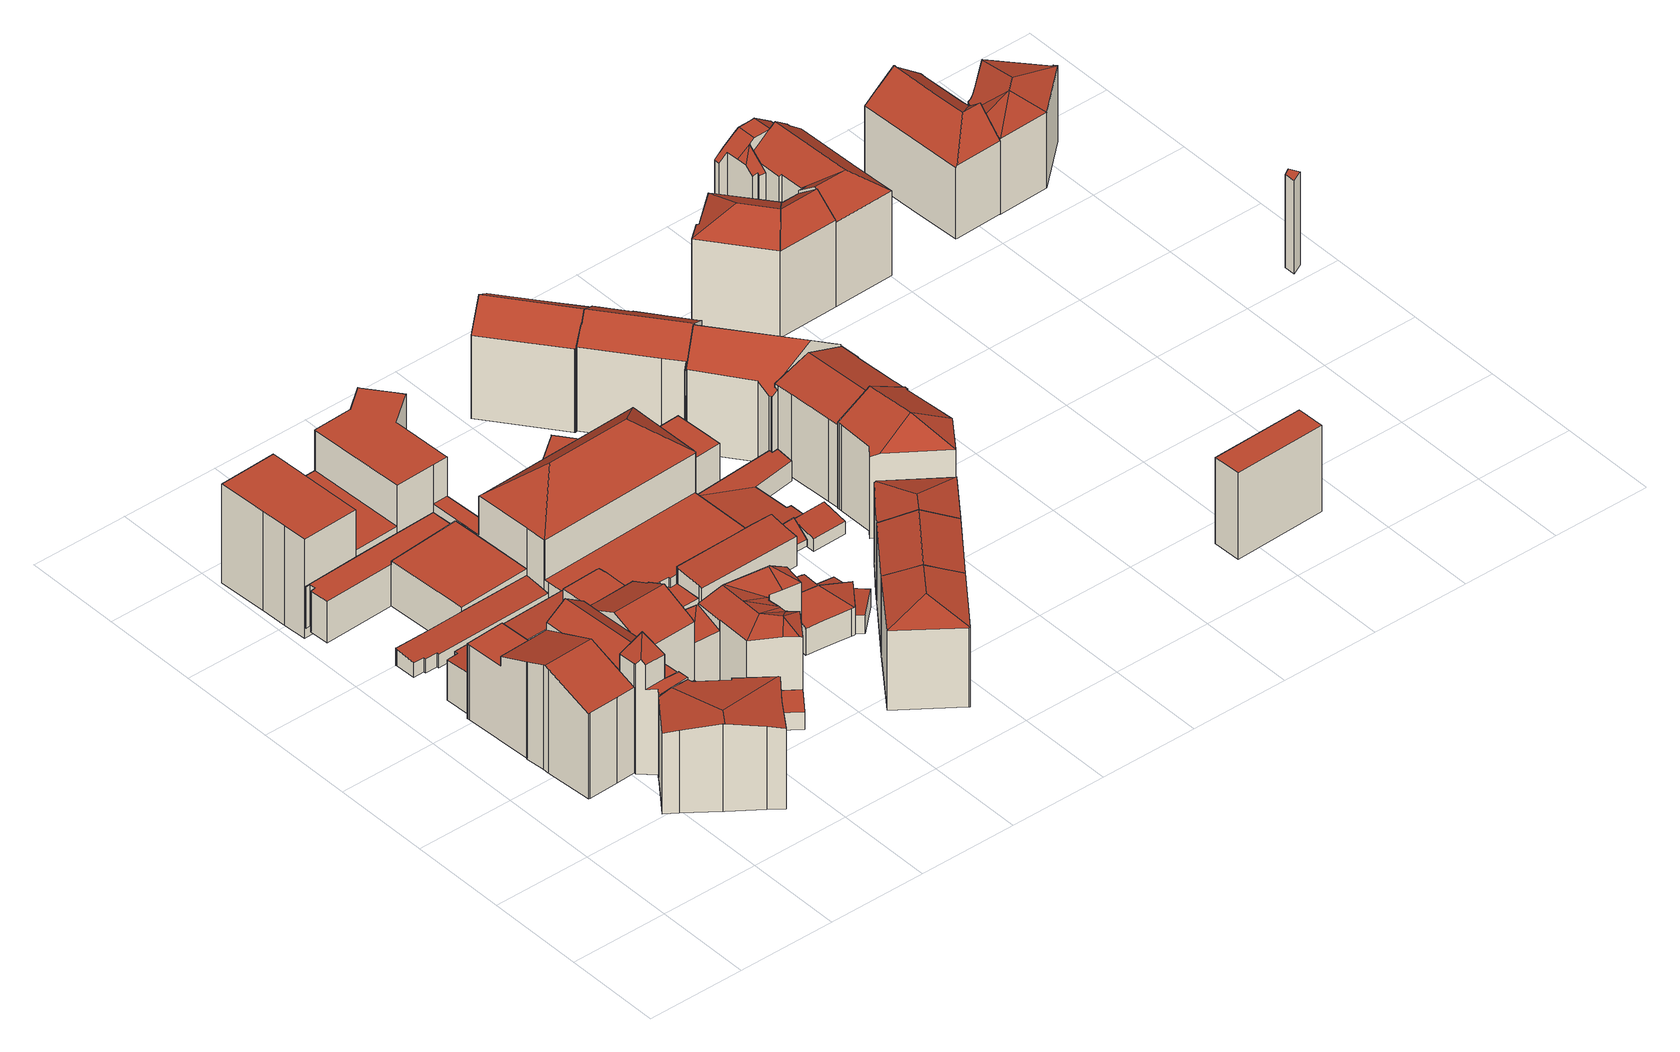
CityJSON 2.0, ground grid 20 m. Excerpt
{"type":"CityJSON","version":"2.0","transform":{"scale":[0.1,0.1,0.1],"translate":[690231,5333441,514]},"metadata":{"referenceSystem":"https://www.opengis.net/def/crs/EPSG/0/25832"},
"CityObjects":{
"building1":{"type":"Building","attributes":{"Gemeindeschluessel":"09162000","HoeheDach":"541.307","HoeheGrund":"522.410","Methode":"2000","NiedrigsteTraufeDesGebaeudes":"539.807","Geometrietyp2DReferenz":"3000","function":"31001_9998","roofType":"3200","measuredHeight":18.9,"storeysAboveGround":4},"geometry":[{"type":"MultiSurface","lod":"2","boundaries":[[[0,1,2,3]],[[4,5,6,7]],[[3,2,8,9]],[[5,10,11,12,13,14,6]],[[14,13,15,16,17,18]],[[19,8,2,1,20,12,11]],[[12,20,21,22,23,15,13]],[[16,15,23,24]],[[24,23,22,25]],[[26,10,5,4]],[[20,1,0,27,28,21]],[[7,6,14,18]],[[3,9,29,30,26,4,7,18,17,16,24,25,28,27,0]],[[30,29,19,11,10,26]],[[25,22,21,28]],[[9,8,19,29]]],"semantics":{"surfaces":[{"type":"WallSurface"},{"type":"RoofSurface"},{"type":"GroundSurface"}],"values":[0,0,0,1,0,1,1,0,0,0,0,0,2,0,0,0]}}]},
"building2":{"type":"Building","attributes":{"Gemeindeschluessel":"09162000","HoeheDach":"550.220","HoeheGrund":"521.800","Methode":"2000","NiedrigsteTraufeDesGebaeudes":"527.251","Geometrietyp2DReferenz":"3000","function":"31001_1000","roofType":"3100","measuredHeight":28.42,"storeysAboveGround":4},"geometry":[{"type":"MultiSurface","lod":"2","boundaries":[[[31,32,33,34,35,36,37,38]],[[39,40,41,42]],[[43,44,45,46,47,46,48]],[[49,50,51,52,41,40,53,54,55,56]],[[57,58,31,38,59]],[[60,61,62,63,64,65]],[[66,67,68,69]],[[61,70,71,72,73,62]],[[74,75,76,77]],[[78,37,36,79]],[[80,54,53,81]],[[82,83,84]],[[46,85,86,87,47]],[[73,72,88,89]],[[90,52,51,91]],[[47,87,86,46]],[[92,93,94,68,67,95,96,97]],[[98,88,72,71,99,100,101]],[[48,102,103,43]],[[104,105,106,107]],[[108,109,110,103,102,111]],[[112,107,106,100,99]],[[91,51,50,113]],[[113,50,114,115,116]],[[116,115,105,104]],[[117,118,84,83,119,120,121]],[[122,98,101]],[[81,53,40,39]],[[63,62,73,89]],[[69,68,123,84,118]],[[124,35,34,125]],[[121,120,122]],[[126,127,87,86]],[[112,99,71,70]],[[128,97,96,129]],[[129,96,95,130]],[[131,49,56,132]],[[133,109,108,134]],[[125,34,33,135]],[[136,137,127,138]],[[94,139,123,68]],[[46,86,137,102,48]],[[126,86,85,140,79,36]],[[141,93,92,142]],[[143,144,145,35,124]],[[135,33,32,146]],[[49,147,114,50]],[[57,59,75,74]],[[122,101,100,106,105,115,114,147,121]],[[142,92,97,128]],[[148,149,44,43,103,110]],[[145,144,138,127,126]],[[146,32,31,58]],[[102,137,136,111]],[[149,60,65,150,45,44]],[[98,64,63,89,88]],[[45,150,85,46]],[[61,60,149,148,133,134,143,124,125,135,146,58,57,74,77,141,142,128,129,130,151,80,81,39,42,90,91,113,116,104,107,112,70]],[[148,110,109,133]],[[117,131,132,66,69,118]],[[82,37,78]],[[151,130,95,67,66,132,56,55]],[[76,75,59,38,37,82,84,123,139]],[[42,41,52,90]],[[151,55,54,80]],[[141,77,76,139,94,93]],[[35,145,126,36]],[[117,121,147,49,131]],[[82,78,79,140,119,83]],[[137,86,87,127]],[[98,122,120,119,140,85,150,65,64]],[[143,134,108,111,136,138,144]]],"semantics":{"surfaces":[{"type":"RoofSurface"},{"type":"WallSurface"},{"type":"GroundSurface"}],"values":[0,1,0,0,1,1,1,1,1,1,1,1,1,1,1,1,0,0,1,1,0,1,1,1,1,1,1,1,0,1,1,1,0,1,1,1,1,1,1,0,1,1,1,1,1,1,1,1,0,1,1,0,1,1,1,1,1,2,1,0,1,1,0,1,1,1,1,1,0,0,0,1]}}]},
"building3":{"type":"Building","attributes":{"Gemeindeschluessel":"09162000","HoeheDach":"531.189","HoeheGrund":"522.217","Methode":"2000","NiedrigsteTraufeDesGebaeudes":"530.892","Geometrietyp2DReferenz":"3000","function":"31001_1000","roofType":"1000","measuredHeight":8.97,"storeysAboveGround":3},"geometry":[{"type":"MultiSurface","lod":"2","boundaries":[[[152,153,154,155]],[[156,157,158,159]],[[160,161,162,163]],[[164,165,166,167,168,156,159,160,163,152,155,169]],[[170,154,153,162,161,158,157,171,172,173,174,175]],[[168,171,157,156]],[[159,158,161,160]],[[166,173,172,167]],[[169,170,175,164]],[[167,172,171,168]],[[155,154,170,169]],[[163,162,153,152]],[[164,175,174,165]],[[165,174,173,166]]],"semantics":{"surfaces":[{"type":"WallSurface"},{"type":"GroundSurface"},{"type":"RoofSurface"}],"values":[0,0,0,1,2,0,0,0,0,0,0,0,0,0]}}]},
"building4":{"type":"Building","attributes":{"Gemeindeschluessel":"09162000","HoeheDach":"523.990","HoeheGrund":"522.480","Methode":"9999","NiedrigsteTraufeDesGebaeudes":"523.990","Geometrietyp2DReferenz":"3000","function":"51009_1610","roofType":"1000","measuredHeight":1.51},"geometry":[{"type":"MultiSurface","lod":"2","boundaries":[[[176,177,178,179]],[[177,180,181,182,183,178]],[[179,184,185,186,187,176]],[[185,182,181,186]],[[184,183,182,185]],[[186,181,180,187]],[[179,178,183,184]],[[187,180,177,176]]],"semantics":{"surfaces":[{"type":"WallSurface"},{"type":"RoofSurface"},{"type":"GroundSurface"}],"values":[0,1,2,0,0,0,0,0]}}]},
"building5":{"type":"Building","attributes":{"Gemeindeschluessel":"09162000","HoeheDach":"525.964","HoeheGrund":"522.325","Methode":"2000","NiedrigsteTraufeDesGebaeudes":"525.223","Geometrietyp2DReferenz":"3000","function":"31001_2000","roofType":"1000","measuredHeight":3.64},"geometry":[{"type":"MultiSurface","lod":"2","boundaries":[[[188,189,190,191,192,193,194,195,196,197,198,199,200,201]],[[202,200,199,203]],[[204,190,189,205]],[[206,193,192,207]],[[208,201,200,202]],[[205,189,188,209]],[[208,202,203,210,211,212,213,214,206,207,215,204,205,209]],[[203,199,198,210]],[[215,191,190,204]],[[214,194,193,206]],[[207,192,191,215]],[[213,195,194,214]],[[209,188,201,208]],[[211,197,196,212]],[[212,196,195,213]],[[210,198,197,211]]],"semantics":{"surfaces":[{"type":"RoofSurface"},{"type":"WallSurface"},{"type":"GroundSurface"}],"values":[0,1,1,1,1,1,2,1,1,1,1,1,1,1,1,1]}}]},
"building6":{"type":"Building","attributes":{"Gemeindeschluessel":"09162000","HoeheDach":"527.403","HoeheGrund":"517.106","Methode":"2000","NiedrigsteTraufeDesGebaeudes":"525.980","Geometrietyp2DReferenz":"3000","function":"31001_2000","roofType":"1000","measuredHeight":10.3},"geometry":[{"type":"MultiSurface","lod":"2","boundaries":[[[216,217,218,219,220,221,222]],[[223,224,225,226]],[[227,228,229,230,231,232]],[[233,234,224,223]],[[230,229,219,218]],[[235,236,217,216]],[[237,238,236,235]],[[227,232,239,240,233,223,226,241,237,235,216,222,221]],[[221,220,228,227]],[[241,242,238,237]],[[219,229,228,220]],[[240,243,234,233]],[[225,224,234,243,244,231,230,218,217,236,238,242]],[[226,225,242,241]],[[239,244,243,240]],[[232,231,244,239]]],"semantics":{"surfaces":[{"type":"WallSurface"},{"type":"GroundSurface"},{"type":"RoofSurface"}],"values":[0,0,0,0,0,0,0,1,0,0,2,0,2,0,0,0]}}]},
"building7":{"type":"Building","attributes":{"Gemeindeschluessel":"09162000","HoeheDach":"526.059","HoeheGrund":"522.320","Methode":"1000","NiedrigsteTraufeDesGebaeudes":"526.059","Geometrietyp2DReferenz":"3000","function":"31001_2000","roofType":"1000","measuredHeight":3.74},"geometry":[{"type":"MultiSurface","lod":"2","boundaries":[[[245,246,247,248]],[[248,249,250,245]],[[248,247,251,249]],[[246,252,251,247]],[[250,252,246,245]],[[249,251,252,250]]],"semantics":{"surfaces":[{"type":"WallSurface"},{"type":"GroundSurface"},{"type":"RoofSurface"}],"values":[0,1,0,2,0,0]}}]},
"building8":{"type":"Building","attributes":{"Gemeindeschluessel":"09162000","HoeheDach":"538.950","HoeheGrund":"522.247","Methode":"2000","NiedrigsteTraufeDesGebaeudes":"534.768","Geometrietyp2DReferenz":"3000","function":"31001_1000","roofType":"2100","measuredHeight":16.7,"storeysAboveGround":3},"geometry":[{"type":"MultiSurface","lod":"2","boundaries":[[[253,254,255,256]],[[257,258,259,260,261,262]],[[263,264,265,266,267,268]],[[269,270,254,253]],[[257,262,265,264]],[[271,272,273,274,275]],[[256,269,253]],[[272,271,276,277,278,258,257,264,263,279,280]],[[281,282,283,284]],[[277,285,286,278]],[[276,271,275,270,269,256,255,287]],[[276,287,282,281,288,289,285,277]],[[267,266,290,291]],[[282,287,255,254,283]],[[292,279,263,268,293]],[[294,291,290,295,296,297,298,299,280,279,292]],[[259,258,278,286,300]],[[254,296,295,283]],[[284,283,295,290,266,265,262]],[[273,298,297,274]],[[292,293,294]],[[297,296,254,270,275,274]],[[288,281,284]],[[273,299,298]],[[300,286,285,289,301]],[[261,301,284,262]],[[259,300,301,260]],[[268,267,291,294,293]],[[301,289,288,284]],[[272,280,299,273]],[[260,301,261]]],"semantics":{"surfaces":[{"type":"WallSurface"},{"type":"RoofSurface"},{"type":"GroundSurface"}],"values":[0,0,0,0,0,0,1,2,1,0,0,0,0,1,0,0,0,1,1,1,1,1,1,1,1,1,1,1,1,0,1]}}]},
"building9":{"type":"Building","attributes":{"Gemeindeschluessel":"09162000","HoeheDach":"527.452","HoeheGrund":"522.054","Methode":"2000","NiedrigsteTraufeDesGebaeudes":"525.518","Geometrietyp2DReferenz":"3000","function":"31001_2000","roofType":"2100","measuredHeight":5.4},"geometry":[{"type":"MultiSurface","lod":"2","boundaries":[[[302,303,304,305]],[[306,307,308,309,310,311,312,313,314,315,316,302,305,317,318]],[[315,319,320,316]],[[321,322,323,324,325,326,304,303,320,319]],[[308,327,328,309]],[[314,321,319,315]],[[313,312,329,323,322]],[[307,330,327,308]],[[321,314,313,322]],[[330,307,306,331]],[[309,328,332,310]],[[305,304,326,317]],[[330,331,324,323,329,333,332,328,327]],[[316,320,303,302]],[[311,333,329,312]],[[317,326,325,318]],[[333,311,310,332]],[[324,331,306,318,325]]],"semantics":{"surfaces":[{"type":"WallSurface"},{"type":"GroundSurface"},{"type":"RoofSurface"}],"values":[0,1,0,2,0,0,0,0,0,0,0,0,2,0,0,0,0,0]}}]},
"building10":{"type":"Building","attributes":{"Gemeindeschluessel":"09162000","HoeheDach":"543.260","HoeheGrund":"514.830","Methode":"2000","NiedrigsteTraufeDesGebaeudes":"527.410","Geometrietyp2DReferenz":"3000","function":"31001_1000","roofType":"3200","measuredHeight":28.43,"storeysAboveGround":6},"geometry":[{"type":"MultiSurface","lod":"2","boundaries":[[[334,335,336,337]],[[338,339,340,341]],[[342,343,344,345]],[[346,347,348,349,350]],[[351,352,353,354]],[[345,344,355,356]],[[351,357,358,359,360,352]],[[342,346,350,361,343]],[[362,363,364,365,366,367,368,348,347]],[[338,369,370,371,372,339]],[[364,373,374,365]],[[375,376,377,378]],[[379,380,381,382]],[[361,350,383,384]],[[385,386,387,388]],[[356,355,389,390]],[[391,392,393,394]],[[395,396,386,385]],[[397,398,399,400,401]],[[402,403,380,379]],[[349,348,359,358,404,381,380,403,336,335,405]],[[406,407,371,370,408,409,410,374,373]],[[398,378,377,411,412,399]],[[413,414,392,391]],[[365,374,410,400,399,412,366]],[[409,415,416,401,400,410]],[[417,418,419,420,407,406]],[[421,422,415,409,408]],[[423,424,376,375]],[[425,426,396,395]],[[341,340,426,425]],[[419,393,392,414,427,387,386,396,426,340,339,372,420]],[[390,389,428,429]],[[367,366,412,411]],[[430,416,415,422]],[[367,411,377,376,424,353,352,360,368]],[[334,429,428,431,384,383,405,335]],[[363,417,406,373,364]],[[354,353,424,423]],[[350,349,405,383]],[[394,393,419,418]],[[432,404,358,357]],[[372,371,407,420]],[[388,387,427,433]],[[421,408,370,369]],[[397,401,416,430]],[[382,381,404,432]],[[417,363,362,347,346,342,345,356,390,429,334,337,402,379,382,432,357,351,354,423,375,378,398,397,430,422,421,369,338,341,425,395,385,388,433,413,391,394,418]],[[360,359,348,368]],[[433,427,414,413]],[[337,336,403,402]],[[389,355,344,343,431,428]],[[384,431,343,361]]],"semantics":{"surfaces":[{"type":"WallSurface"},{"type":"RoofSurface"},{"type":"GroundSurface"}],"values":[0,0,0,0,0,0,0,0,0,0,1,0,0,1,0,0,0,0,0,0,1,1,0,0,1,1,0,0,0,0,0,1,0,0,0,1,0,0,0,0,0,0,0,0,0,0,0,2,0,0,0,1,0]}}]},
"building11":{"type":"Building","attributes":{"Gemeindeschluessel":"09162000","HoeheDach":"525.730","HoeheGrund":"522.054","Methode":"2000","NiedrigsteTraufeDesGebaeudes":"525.730","Geometrietyp2DReferenz":"3000","function":"31001_2000","roofType":"1000","measuredHeight":3.68},"geometry":[{"type":"MultiSurface","lod":"2","boundaries":[[[434,435,436,437]],[[438,439,435,434]],[[440,441,442,443,444,445,446,447,438,434,437]],[[443,448,449,444]],[[440,450,451,441]],[[437,436,450,440]],[[442,452,448,443]],[[441,451,452,442]],[[436,435,439,453,454,455,449,448,452,451,450]],[[446,454,453,447]],[[444,449,455,445]],[[447,453,439,438]],[[445,455,454,446]]],"semantics":{"surfaces":[{"type":"WallSurface"},{"type":"GroundSurface"},{"type":"RoofSurface"}],"values":[0,0,1,0,0,0,0,0,2,0,0,0,0]}}]},
"building12":{"type":"Building","attributes":{"Gemeindeschluessel":"09162000","HoeheDach":"531.038","HoeheGrund":"522.051","Methode":"2000","NiedrigsteTraufeDesGebaeudes":"525.059","Geometrietyp2DReferenz":"3000","function":"31001_2000","roofType":"1000","measuredHeight":8.99,"storeysAboveGround":2},"geometry":[{"type":"MultiSurface","lod":"2","boundaries":[[[456,457,458,459]],[[460,461,458,457,462,463,464]],[[465,466,467,468]],[[464,469,460]],[[470,471,472,473]],[[474,463,462,475]],[[476,477,478,479,480,481]],[[473,472,482,483]],[[480,479,484,485]],[[486,487,488,485,484,489]],[[490,491,492,493]],[[486,489,494,495]],[[483,482,496,308]],[[497,461,460]],[[494,489,484,479,478,456,459]],[[308,496,498,307]],[[470,495,494,459,458,461,497,471]],[[477,475,462,457,456,478]],[[488,492,491,481,480,485]],[[482,472,471,497,460,469,467,466,498,496]],[[307,498,466,465]],[[476,481,491,490]],[[493,492,488,487]],[[486,495,470,473,483,308,307,465,468,474,475,477,476,490,493,487]],[[474,468,467,469,464,463]]],"semantics":{"surfaces":[{"type":"WallSurface"},{"type":"RoofSurface"},{"type":"GroundSurface"}],"values":[0,1,0,0,0,0,0,0,0,0,0,0,0,0,1,0,0,0,1,1,0,0,0,2,0]}}]},
"building13":{"type":"Building","attributes":{"Gemeindeschluessel":"09162000","HoeheDach":"541.531","HoeheGrund":"522.270","Methode":"1000","NiedrigsteTraufeDesGebaeudes":"539.372","Geometrietyp2DReferenz":"3000","function":"31001_9998","roofType":"3200","measuredHeight":19.26,"storeysAboveGround":5},"geometry":[{"type":"MultiSurface","lod":"2","boundaries":[[[499,500,501,502,503]],[[502,504,505,503]],[[506,505,504,507]],[[508,509,500,499,503,510]],[[511,509,508,510,506,507,512]],[[511,501,500,509]],[[513,512,507,504]],[[503,505,506,510]],[[501,513,504,502]],[[512,513,501,511]]],"semantics":{"surfaces":[{"type":"RoofSurface"},{"type":"WallSurface"},{"type":"GroundSurface"}],"values":[0,0,1,1,2,1,1,1,0,1]}}]},
"building14":{"type":"Building","attributes":{"Gemeindeschluessel":"09162000","HoeheDach":"530.380","HoeheGrund":"522.240","Methode":"2000","NiedrigsteTraufeDesGebaeudes":"528.044","Geometrietyp2DReferenz":"3000","function":"31001_9998","roofType":"2100","measuredHeight":8.14,"storeysAboveGround":1},"geometry":[{"type":"MultiSurface","lod":"2","boundaries":[[[272,514,515,280]],[[516,517,514,272,518]],[[519,520,521,522,523,524,280,515]],[[525,526,527,528]],[[528,529,530,531,532,518,272,280,524,523,522,525]],[[522,521,526,525]],[[533,527,526,521,520]],[[532,531,530,534,535,536,516,518]],[[529,528,527,533,534,530]],[[536,535,534,533,520,519,515,514,517,516]]],"semantics":{"surfaces":[{"type":"WallSurface"},{"type":"GroundSurface"},{"type":"RoofSurface"}],"values":[0,0,0,0,1,0,2,0,0,2]}}]},
"building15":{"type":"Building","attributes":{"Gemeindeschluessel":"09162000","HoeheDach":"529.276","HoeheGrund":"522.055","Methode":"2000","NiedrigsteTraufeDesGebaeudes":"528.416","Geometrietyp2DReferenz":"3000","function":"31001_1000","roofType":"1000","measuredHeight":7.22,"storeysAboveGround":2},"geometry":[{"type":"MultiSurface","lod":"2","boundaries":[[[537,538,539,540]],[[541,542,543,544,545,546,539,538,547,548,549,550]],[[551,547,538,537]],[[552,548,547,551]],[[553,543,542,554]],[[447,446,552,551,537,540,555,556,557,553,554,438]],[[557,544,543,553]],[[446,549,548,552]],[[540,539,546,555]],[[438,541,550,447]],[[555,546,545,556]],[[554,542,541,438]],[[556,545,544,557]],[[447,550,549,446]]],"semantics":{"surfaces":[{"type":"WallSurface"},{"type":"RoofSurface"},{"type":"GroundSurface"}],"values":[0,1,0,0,0,2,0,0,0,0,0,0,0,0]}}]},
"building16":{"type":"Building","attributes":{"Gemeindeschluessel":"09162000","HoeheDach":"526.500","HoeheGrund":"522.260","Methode":"1000","NiedrigsteTraufeDesGebaeudes":"526.198","Geometrietyp2DReferenz":"3000","function":"31001_9998","roofType":"9999","measuredHeight":4.24},"geometry":[{"type":"MultiSurface","lod":"2","boundaries":[[[558,559,560,561,562,563,564]],[[565,558,564,566]],[[567,562,561,568]],[[560,559,569,570,568,561]],[[569,559,558,565]],[[565,566,571,567,568,570,569]],[[564,563,562,567,571,566]]],"semantics":{"surfaces":[{"type":"RoofSurface"},{"type":"WallSurface"},{"type":"GroundSurface"}],"values":[0,1,1,1,1,2,1]}}]},
"building17":{"type":"Building","attributes":{"Gemeindeschluessel":"09162000","HoeheDach":"541.600","HoeheGrund":"522.290","Methode":"1000","NiedrigsteTraufeDesGebaeudes":"539.217","Geometrietyp2DReferenz":"3000","function":"31001_9998","roofType":"3100","measuredHeight":19.31,"storeysAboveGround":5},"geometry":[{"type":"MultiSurface","lod":"2","boundaries":[[[572,573,574,575]],[[576,577,578,579,575,574]],[[506,580,573,572]],[[507,581,580,506]],[[512,578,577,582]],[[583,584,512,582,585,586,581,507]],[[581,586,576,574,573,580]],[[512,584,583,507,506,572,575,579,578]],[[585,582,577,576,586]]],"semantics":{"surfaces":[{"type":"WallSurface"},{"type":"RoofSurface"},{"type":"GroundSurface"}],"values":[0,0,0,0,0,0,1,2,1]}}]},
"building18":{"type":"Building","attributes":{"Gemeindeschluessel":"09162000","HoeheDach":"526.096","HoeheGrund":"522.019","Methode":"1000","NiedrigsteTraufeDesGebaeudes":"523.352","Geometrietyp2DReferenz":"3000","function":"31001_2000","roofType":"2100","measuredHeight":4.08},"geometry":[{"type":"MultiSurface","lod":"2","boundaries":[[[587,588,589,590]],[[591,590,589,592]],[[593,594,588,587]],[[593,587,590,591]],[[591,592,594,593]],[[589,588,594,592]]],"semantics":{"surfaces":[{"type":"WallSurface"},{"type":"GroundSurface"},{"type":"RoofSurface"}],"values":[0,0,0,1,0,2]}}]},
"building19":{"type":"Building","attributes":{"Gemeindeschluessel":"09162000","HoeheDach":"534.220","HoeheGrund":"521.323","Methode":"2000","NiedrigsteTraufeDesGebaeudes":"534.220","Geometrietyp2DReferenz":"3000","function":"31001_1000","roofType":"1000","measuredHeight":12.9,"storeysAboveGround":4},"geometry":[{"type":"MultiSurface","lod":"2","boundaries":[[[595,596,597,598]],[[599,600,596,595]],[[601,602,600,599]],[[598,597,603,604]],[[604,603,602,601]],[[601,599,595,598,604]],[[603,597,596,600,602]]],"semantics":{"surfaces":[{"type":"WallSurface"},{"type":"GroundSurface"},{"type":"RoofSurface"}],"values":[0,0,0,0,0,1,2]}}]},
"building20":{"type":"Building","attributes":{"Gemeindeschluessel":"09162000","HoeheDach":"541.566","HoeheGrund":"522.140","Methode":"1000","NiedrigsteTraufeDesGebaeudes":"539.188","Geometrietyp2DReferenz":"3000","function":"31001_9998","roofType":"3200","measuredHeight":19.43,"storeysAboveGround":5},"geometry":[{"type":"MultiSurface","lod":"2","boundaries":[[[577,605,606,607]],[[608,609,610,611,573,612]],[[606,605,613,614]],[[615,616,609,608,612,617,618,619,620,621,622]],[[618,623,624,619]],[[624,614,613,621,620,619]],[[622,605,577,615]],[[573,625,623,618,617,612]],[[611,610,607,606,614,624,623,625,573]],[[621,613,605,622]],[[616,615,577,607,610,609]]],"semantics":{"surfaces":[{"type":"RoofSurface"},{"type":"WallSurface"},{"type":"GroundSurface"}],"values":[0,1,0,2,1,1,1,1,0,1,1]}}]},
"building21":{"type":"Building","attributes":{"Gemeindeschluessel":"09162000","HoeheDach":"526.427","HoeheGrund":"521.404","Methode":"2000","NiedrigsteTraufeDesGebaeudes":"525.501","Geometrietyp2DReferenz":"3000","function":"31001_2000","roofType":"1000","measuredHeight":5.02},"geometry":[{"type":"MultiSurface","lod":"2","boundaries":[[[626,627,628,629]],[[630,631,632,633]],[[634,635,636,637]],[[638,639,640,641,642,643,644,645,646,647,648,630,633,626,629,636,635,649,650,651,652]],[[653,654,639,638]],[[654,655,640,639]],[[642,656,657,643]],[[635,634,658,649]],[[636,629,628,637]],[[651,659,660,652]],[[643,657,661,644]],[[645,662,663,646]],[[664,656,642,641]],[[649,658,665,650]],[[640,655,664,641]],[[632,627,626,633]],[[648,666,631,630]],[[646,663,588,647]],[[667,653,638,652,660]],[[647,588,666,648]],[[632,631,666,588,663,662,661,657,656,664,655,654,653,667,637,628,627]],[[650,665,659,651]],[[644,661,662,645]],[[634,637,667,660,659,665,658]]],"semantics":{"surfaces":[{"type":"WallSurface"},{"type":"GroundSurface"},{"type":"RoofSurface"}],"values":[0,0,0,1,0,0,0,0,0,0,0,0,0,0,0,0,0,0,0,0,2,0,0,2]}}]},
"building22":{"type":"Building","attributes":{"Gemeindeschluessel":"09162000","HoeheDach":"525.644","HoeheGrund":"521.917","Methode":"1000","NiedrigsteTraufeDesGebaeudes":"524.621","Geometrietyp2DReferenz":"3000","function":"31001_2000","roofType":"2100","measuredHeight":3.73},"geometry":[{"type":"MultiSurface","lod":"2","boundaries":[[[668,669,670,671]],[[672,673,674,675]],[[668,671,675,674]],[[673,672,670,669]],[[668,674,673,669]],[[670,672,675,671]]],"semantics":{"surfaces":[{"type":"GroundSurface"},{"type":"RoofSurface"},{"type":"WallSurface"}],"values":[0,1,2,2,2,2]}}]},
"building23":{"type":"Building","attributes":{"Gemeindeschluessel":"09162000","HoeheDach":"544.379","HoeheGrund":"522.222","Methode":"2000","NiedrigsteTraufeDesGebaeudes":"540.166","Geometrietyp2DReferenz":"3000","function":"31001_1000","roofType":"3100","measuredHeight":22.16,"storeysAboveGround":6},"geometry":[{"type":"MultiSurface","lod":"2","boundaries":[[[676,677,678,679]],[[680,681,682,683,684]],[[685,686,681,680]],[[687,688,689,690]],[[688,691,692,693,694,695,683,682]],[[690,689,696,697]],[[698,678,677,699,700,696,689,688,682,681,686]],[[701,698,686,685]],[[702,691,688,687]],[[703,693,692,704]],[[705,695,694,706]],[[679,678,698,701]],[[707,699,677,676]],[[680,684,705,706,703,704,702,687,690,697,707,676,679,701,685]],[[684,683,695,705]],[[704,692,691,702]],[[697,696,700,707]],[[700,699,707]],[[706,694,693,703]]],"semantics":{"surfaces":[{"type":"WallSurface"},{"type":"RoofSurface"},{"type":"GroundSurface"}],"values":[0,0,0,0,1,0,1,0,0,0,0,0,0,2,0,0,0,0,0]}}]},
"building24":{"type":"Building","attributes":{"Gemeindeschluessel":"09162000","HoeheDach":"544.316","HoeheGrund":"522.382","Methode":"2000","NiedrigsteTraufeDesGebaeudes":"539.552","Geometrietyp2DReferenz":"3000","function":"31001_1000","roofType":"3100","measuredHeight":21.93,"storeysAboveGround":6},"geometry":[{"type":"MultiSurface","lod":"2","boundaries":[[[708,709,710,711,712,713,714,689,696,715,716]],[[717,718,710,709]],[[719,720,721,722,723]],[[721,720,724,725]],[[726,711,710,718]],[[719,727,728,729,730,713,712,724,720]],[[716,715,731]],[[732,730,729,733]],[[733,729,728,734]],[[726,725,724,712,711]],[[735,689,714,736]],[[732,736,714,713,730]],[[726,718,717,737,731,738,735,736,732,733,734,739,723,722,721,725]],[[731,715,696,738]],[[738,696,689,735]],[[739,727,719,723]],[[734,728,727,739]],[[717,709,708,737]],[[731,737,708,716]]],"semantics":{"surfaces":[{"type":"RoofSurface"},{"type":"WallSurface"},{"type":"GroundSurface"}],"values":[0,1,1,1,1,0,1,1,1,1,1,1,2,1,1,1,1,1,1]}}]},
"building25":{"type":"Building","attributes":{"Gemeindeschluessel":"09162000","HoeheDach":"544.700","HoeheGrund":"522.076","Methode":"2000","NiedrigsteTraufeDesGebaeudes":"539.676","Geometrietyp2DReferenz":"3000","function":"31001_9998","roofType":"9999","measuredHeight":22.62,"storeysAboveGround":5},"geometry":[{"type":"MultiSurface","lod":"2","boundaries":[[[740,741,742,743]],[[744,745,746,747]],[[748,749,741,740]],[[742,750,751]],[[742,741,750]],[[747,746,752,753]],[[749,754,755,756,750,741]],[[757,758,744,747,753,759,760,748,740,743]],[[759,755,754,760]],[[755,759,753,752,756]],[[761,762,751,750,756,752,746,745]],[[749,748,760,754]],[[758,761,745,744]],[[761,758,757,762]],[[762,757,743,742,751]]],"semantics":{"surfaces":[{"type":"WallSurface"},{"type":"RoofSurface"},{"type":"GroundSurface"}],"values":[0,0,0,1,1,0,1,2,0,0,1,0,0,0,0]}}]},
"building26":{"type":"Building","attributes":{"Gemeindeschluessel":"09162000","HoeheDach":"542.702","HoeheGrund":"522.194","Methode":"1000","NiedrigsteTraufeDesGebaeudes":"540.033","Geometrietyp2DReferenz":"3000","function":"31001_9998","roofType":"3100","measuredHeight":20.51,"storeysAboveGround":5},"geometry":[{"type":"MultiSurface","lod":"2","boundaries":[[[763,764,765,766]],[[767,768,769,770,771,772,773]],[[774,775,764,763]],[[776,767,773,777]],[[778,769,768,779]],[[780,770,769,778]],[[777,773,772,775,774]],[[777,774,763,766,781,782,783,784,785,780,778,779,776]],[[779,768,767,776]],[[771,786,787,788,789,790,765,764,775,772]],[[781,790,789,782]],[[783,788,787,784]],[[784,787,786,785]],[[766,765,790,781]],[[782,789,788,783]],[[785,786,771,770,780]]],"semantics":{"surfaces":[{"type":"WallSurface"},{"type":"RoofSurface"},{"type":"GroundSurface"}],"values":[0,1,0,0,0,0,0,2,0,1,0,0,0,0,0,0]}}]},
"building27":{"type":"Building","attributes":{"Gemeindeschluessel":"09162000","HoeheDach":"544.924","HoeheGrund":"522.250","Methode":"2000","NiedrigsteTraufeDesGebaeudes":"538.083","Geometrietyp2DReferenz":"3000","function":"31001_1000","roofType":"3100","measuredHeight":22.67,"storeysAboveGround":6},"geometry":[{"type":"MultiSurface","lod":"2","boundaries":[[[776,791,792,793]],[[777,776,793,794,795,796,797,798,799,800,774]],[[777,774,801,802,803]],[[793,792,804,794]],[[797,805,806,798]],[[799,798,806,807,808]],[[794,804,809,795]],[[802,801,810,808,807]],[[799,808,810,800]],[[796,811,805,797]],[[791,803,802,807,806,805,811,809,804,792]],[[791,776,777,803]],[[800,810,801,774]],[[811,796,795,809]]],"semantics":{"surfaces":[{"type":"WallSurface"},{"type":"GroundSurface"},{"type":"RoofSurface"}],"values":[0,1,0,0,0,0,0,2,0,0,2,0,0,0]}}]},
"building28":{"type":"Building","attributes":{"Gemeindeschluessel":"09162000","HoeheDach":"540.427","HoeheGrund":"521.810","Methode":"1000","NiedrigsteTraufeDesGebaeudes":"540.427","Geometrietyp2DReferenz":"3000","function":"31001_9998","roofType":"1000","measuredHeight":18.62,"storeysAboveGround":5},"geometry":[{"type":"MultiSurface","lod":"2","boundaries":[[[812,813,814,815]],[[816,817,813,812]],[[812,815,818,816]],[[815,814,819,818]],[[817,819,814,813]],[[818,819,817,816]]],"semantics":{"surfaces":[{"type":"WallSurface"},{"type":"GroundSurface"},{"type":"RoofSurface"}],"values":[0,0,1,0,2,0]}}]},
"building29":{"type":"Building","attributes":{"Gemeindeschluessel":"09162000","HoeheDach":"544.590","HoeheGrund":"522.000","Methode":"2000","NiedrigsteTraufeDesGebaeudes":"540.590","Geometrietyp2DReferenz":"3000","function":"31001_9998","roofType":"3200","measuredHeight":22.59,"storeysAboveGround":5},"geometry":[{"type":"MultiSurface","lod":"2","boundaries":[[[820,821,822,823]],[[824,825,826,827,828]],[[829,830,831,832]],[[833,834,835,836,837]],[[834,821,820,838,835]],[[827,833,837,839]],[[840,822,821,841]],[[837,836,831,830,839]],[[831,836,835,838,842,832]],[[828,827,839,843]],[[825,840,841,826]],[[826,841,821,834,833,827]],[[844,824,828,843,829,832,842,838,820,823]],[[843,839,830,829]],[[825,824,844,823,822,840]]],"semantics":{"surfaces":[{"type":"WallSurface"},{"type":"RoofSurface"},{"type":"GroundSurface"}],"values":[0,0,0,1,0,1,1,1,0,0,1,0,2,0,0]}}]},
"building30":{"type":"Building","attributes":{"Gemeindeschluessel":"09162000","HoeheDach":"544.500","HoeheGrund":"521.972","Methode":"2000","NiedrigsteTraufeDesGebaeudes":"525.340","Geometrietyp2DReferenz":"3000","function":"31001_9998","roofType":"3100","measuredHeight":22.53,"storeysAboveGround":5},"geometry":[{"type":"MultiSurface","lod":"2","boundaries":[[[845,846,847,848]],[[849,850,851,852]],[[853,854,855,848,847,856]],[[857,858,859,860,861]],[[862,863,864,865,866]],[[867,868,869]],[[870,871,864,863]],[[870,872,873,874,871]],[[875,856,847,846,869,868,876]],[[869,846,845,877,878]],[[879,880,881,882]],[[879,883,875,876,884,880]],[[876,868,884]],[[823,824,885,886,887]],[[881,880,884,868,888,874,873,889,890]],[[859,866,865,860]],[[891,892,852,851]],[[882,881,890,893]],[[893,890,889,894]],[[854,895,896,878,877,855]],[[897,898,823,887]],[[899,857,861,867,869,878,896,900]],[[891,862,866,859,858,892]],[[855,877,845,848]],[[861,888,868,867]],[[894,889,873,872]],[[886,885,901,899]],[[899,901,849,852,892,858,857]],[[896,895,898,897,900]],[[888,861,860,865,864,871,874]],[[885,824,902,901]],[[824,823,898,895,854,853,883,879,882,893,894,872,870,863,862,891,851,850,902]],[[853,856,875,883]],[[850,849,901,902]],[[886,899,900,897,887]]],"semantics":{"surfaces":[{"type":"WallSurface"},{"type":"RoofSurface"},{"type":"GroundSurface"}],"values":[0,0,0,0,0,0,0,0,1,0,0,0,1,0,1,1,0,0,0,0,0,1,0,1,0,0,1,1,0,1,0,2,0,0,1]}}]},
"building31":{"type":"Building","attributes":{"Gemeindeschluessel":"09162000","HoeheDach":"542.540","HoeheGrund":"521.810","Methode":"2000","NiedrigsteTraufeDesGebaeudes":"537.232","Geometrietyp2DReferenz":"3000","function":"31001_1000","roofType":"3100","measuredHeight":20.73,"storeysAboveGround":4},"geometry":[{"type":"MultiSurface","lod":"2","boundaries":[[[903,904,905,906]],[[907,908,909,910,911,912]],[[913,914,915,916,905,904,917,918,919,920,921]],[[922,923,924,925,909,908]],[[921,920,926,927,928,929]],[[930,919,918,931]],[[924,923,932,933,934,935]],[[935,934,915,914]],[[933,936,937,906,905,916,915,934]],[[910,909,925,914,913,921,929,911]],[[938,917,904,903]],[[937,936,933,932,923,922,908,907,912,928,927,926,930,931,938,903,906]],[[931,918,917,938]],[[924,935,914,925]],[[926,920,919,930]],[[912,911,929,928]]],"semantics":{"surfaces":[{"type":"WallSurface"},{"type":"RoofSurface"},{"type":"GroundSurface"}],"values":[0,0,1,0,0,0,0,1,0,1,0,2,0,1,0,0]}}]},
"building32":{"type":"Building","attributes":{"Gemeindeschluessel":"09162000","HoeheDach":"540.136","HoeheGrund":"521.710","Methode":"2000","NiedrigsteTraufeDesGebaeudes":"537.966","Geometrietyp2DReferenz":"3000","function":"31001_1000","roofType":"3200","measuredHeight":18.43,"storeysAboveGround":4},"geometry":[{"type":"MultiSurface","lod":"2","boundaries":[[[939,940,941]],[[942,943,944,945,946,947,948,949]],[[939,950,944,943,942,951,952,953,954,955]],[[956,957,941,958]],[[957,939,941]],[[939,955,959,940]],[[953,952,951,960,961,962]],[[957,963,950,939]],[[946,945,964,965]],[[960,951,942,949]],[[959,955,954,953,962,966,967,968]],[[956,969,970,971,963,957]],[[963,971,972,973,964,945,944,950]],[[974,972,971,970]],[[969,956,958,975,968,967,966,962,961,960,949,948,947,946,965,976,974,970]],[[941,940,959,968,975,958]],[[964,973,972,974,976,965]]],"semantics":{"surfaces":[{"type":"RoofSurface"},{"type":"WallSurface"},{"type":"GroundSurface"}],"values":[0,1,0,1,0,0,1,0,1,1,1,1,0,1,2,1,1]}}]},
"building33":{"type":"Building","attributes":{"Gemeindeschluessel":"09162000","HoeheDach":"542.280","HoeheGrund":"522.180","Methode":"2000","NiedrigsteTraufeDesGebaeudes":"542.280","Geometrietyp2DReferenz":"3000","function":"51009_1610","roofType":"1000","measuredHeight":20.1},"geometry":[{"type":"MultiSurface","lod":"2","boundaries":[[[977,978,979,980]],[[981,982,977,980]],[[982,983,978,977]],[[981,984,983,982]],[[983,984,979,978]],[[980,979,984,981]]],"semantics":{"surfaces":[{"type":"WallSurface"},{"type":"GroundSurface"},{"type":"RoofSurface"}],"values":[0,1,0,0,2,0]}}]}
},
"vertices":[
[360,121,84],[360,121,258],[319,69,259],[319,69,84],[134,117,84],[134,117,262],[111,134,258],[111,134,84],[278,9,258],[278,9,84],[192,73,273],[195,71,273],[216,101,273],[199,214,262],[169,212,258],[237,216,258],[237,216,84],[199,214,84],[169,212,84],[252,29,263],[357,123,259],[295,170,259],[292,166,259],[238,206,259],[238,206,84],[292,166,84],[192,73,84],[357,123,84],[295,170,84],[252,29,84],[195,71,84],
[41,348,302],[47,250,262],[50,250,262],[112,252,262],[151,254,262],[149,290,277],[146,360,305],[41,356,305],[332,558,78],[332,558,239],[334,543,239],[334,543,78],[236,238,259],[234,266,259],[232,293,259],[207,292,259],[206,292,259],[206,240,259],[253,473,239],[335,476,239],[335,491,239],[335,515,239],[328,558,239],[327,558,239],[252,555,239],[250,555,239],[41,360,78],[41,348,78],[41,360,303],[232,294,78],[344,298,78],[344,298,133],[234,294,133],[234,294,276],[232,294,277],[113,552,170],[113,552,239],[117,469,239],[117,469,170],[345,330,78],[345,330,261],[345,326,259],[345,326,133],[38,400,78],[38,400,287],[39,400,287],[39,400,78],[146,360,276],[149,290,276],[327,558,78],[328,558,78],[142,432,276],[141,470,276],[141,470,260],[207,292,295],[207,292,314],[206,292,314],[233,322,259],[233,322,133],[335,515,78],[335,491,78],[32,545,239],[33,543,239],[36,466,239],[111,552,239],[37,548,239],[32,548,239],[231,356,276],[342,396,294],[342,401,296],[229,397,296],[206,240,262],[236,238,262],[338,440,78],[338,440,277],[341,440,277],[341,440,78],[178,224,262],[169,212,262],[237,216,262],[163,238,262],[342,396,78],[335,476,78],[335,476,259],[337,476,259],[337,476,78],[226,473,170],[141,470,170],[183,471,305],[226,473,276],[226,473,259],[227,439,276],[117,469,260],[151,254,78],[112,252,78],[149,290,314],[178,265,362],[32,548,78],[37,548,78],[111,552,78],[253,473,170],[250,555,170],[169,212,78],[178,224,78],[50,250,78],[163,238,314],[206,240,314],[158,244,325],[36,466,260],[192,292,305],[33,543,78],[32,545,78],[151,250,78],[151,250,314],[151,254,314],[47,250,78],[253,473,259],[237,216,78],[234,266,78],[232,293,277],[252,555,78],
[252,555,82],[252,555,172],[111,552,172],[111,552,82],[330,617,82],[330,617,169],[332,558,172],[332,558,82],[328,558,82],[328,558,172],[327,558,172],[327,558,82],[35,603,82],[59,604,82],[59,612,82],[327,620,82],[329,620,82],[37,548,82],[37,548,172],[329,620,169],[327,620,169],[59,612,169],[59,604,169],[35,603,169],
[234,266,85],[234,266,100],[232,294,100],[232,294,85],[306,269,100],[305,281,100],[345,282,100],[344,298,100],[344,298,85],[345,282,85],[305,281,85],[306,269,85],
[29,726,119],[31,685,114],[53,685,113],[54,681,113],[79,681,113],[79,677,112],[325,682,112],[325,692,114],[323,735,120],[177,732,120],[172,732,120],[100,730,120],[30,729,120],[29,729,120],[30,729,83],[100,730,83],[53,685,83],[31,685,83],[79,677,83],[79,681,83],[29,729,83],[29,726,83],[172,732,83],[177,732,83],[323,735,83],[325,692,83],[325,682,83],[54,681,83],
[313,966,31],[313,966,120],[316,911,120],[316,911,134],[323,735,134],[323,735,31],[318,852,31],[29,952,31],[29,952,120],[20,951,120],[20,951,31],[177,732,31],[177,732,129],[168,904,129],[168,904,120],[168,905,120],[168,905,31],[30,940,31],[30,940,120],[231,963,31],[231,963,120],[136,959,31],[136,959,120],[22,899,31],[20,939,31],[19,954,31],[19,954,120],[20,939,120],[22,899,120],
[441,152,83],[441,152,121],[366,208,121],[366,208,83],[401,256,83],[477,200,83],[401,256,121],[477,200,121],
[505,323,208],[505,323,230],[505,320,230],[505,320,208],[401,256,82],[477,200,82],[477,200,233],[473,203,236],[450,220,236],[401,256,231],[345,330,82],[403,328,82],[403,328,231],[403,328,230],[403,328,208],[345,330,209],[508,323,208],[508,323,230],[510,325,82],[573,316,82],[573,316,231],[536,321,231],[510,325,231],[499,314,82],[504,272,82],[520,259,82],[342,396,82],[581,363,82],[502,287,232],[502,290,232],[452,325,249],[451,282,249],[504,272,232],[520,259,231],[499,314,233],[503,274,231],[503,273,232],[405,387,230],[405,387,228],[342,396,228],[345,331,209],[402,388,228],[454,380,249],[456,380,249],[545,368,249],[547,368,249],[581,363,232],[519,257,233],[477,251,249],
[470,553,80],[470,553,131],[469,514,116],[469,514,80],[379,508,80],[380,475,80],[337,476,80],[335,476,80],[335,491,80],[335,515,80],[334,543,80],[332,558,80],[452,563,80],[452,560,80],[469,561,80],[466,514,80],[435,513,80],[452,560,134],[469,561,133],[452,563,135],[332,558,134],[333,558,134],[380,508,115],[435,513,116],[466,514,116],[337,476,134],[335,476,134],[334,543,134],[380,475,115],[379,508,115],[335,491,134],[335,515,134],
[304,1170,8],[304,1170,222],[352,1207,222],[352,1207,8],[673,562,8],[673,562,136],[504,558,136],[504,558,8],[136,959,8],[136,959,222],[19,954,222],[19,954,8],[231,963,8],[313,966,8],[313,966,222],[231,963,222],[231,963,134],[349,873,8],[349,873,138],[451,877,138],[451,877,8],[17,1003,222],[17,1003,8],[345,968,8],[345,968,222],[345,967,222],[345,967,138],[136,959,134],[318,852,8],[323,735,8],[323,735,222],[318,852,222],[318,853,221],[318,853,138],[313,966,138],[670,706,8],[670,706,221],[670,705,221],[670,705,136],[325,692,222],[409,776,293],[584,978,8],[584,978,138],[596,963,138],[596,963,8],[391,1156,8],[391,1156,222],[402,1140,222],[402,1140,8],[223,1167,134],[128,1163,134],[469,561,8],[469,561,136],[452,560,136],[452,560,8],[15,1057,222],[15,1057,8],[330,617,8],[330,617,136],[329,620,136],[329,620,8],[488,561,8],[488,561,136],[670,816,8],[669,866,8],[669,866,222],[669,865,223],[670,816,222],[353,1204,8],[353,1204,222],[340,1093,222],[223,1167,222],[325,692,221],[325,691,221],[672,706,221],[672,707,222],[584,782,293],[668,867,138],[668,867,221],[332,558,8],[332,558,136],[672,710,222],[672,713,222],[325,692,8],[325,682,8],[325,682,136],[325,691,136],[672,706,8],[672,710,8],[581,975,8],[581,975,138],[488,557,8],[488,557,136],[452,563,136],[9,1158,222],[9,1158,8],[672,713,8],[128,1163,222],[340,1093,8],[452,563,8],
[467,503,81],[467,503,117],[466,508,117],[466,508,81],[505,503,81],[505,503,117],[466,514,81],[469,514,81],[470,553,81],[469,561,81],[488,561,81],[488,557,81],[504,558,81],[504,554,81],[469,561,117],[488,561,117],[466,514,117],[469,514,117],[470,553,117],[504,554,117],[504,558,117],[488,557,117],
[531,431,143],[531,431,155],[522,371,170],[522,371,150],[405,417,163],[406,387,170],[408,447,155],[407,441,157],[404,442,157],[379,449,80],[379,449,163],[384,444,163],[384,444,80],[404,442,163],[342,396,80],[342,396,163],[341,440,163],[341,440,80],[407,441,80],[408,447,80],[721,406,80],[657,414,80],[657,414,143],[662,413,143],[662,413,111],[721,406,111],[338,440,163],[338,440,80],[654,354,150],[654,354,125],[647,355,80],[712,347,80],[712,347,125],[647,355,150],[714,351,80],[714,351,124],[714,349,124],[714,349,80],[581,363,151],[581,363,80],[337,476,163],[406,387,163],[380,475,163],
[594,91,254],[690,19,254],[692,18,254],[678,116,275],[580,102,254],[724,178,275],[668,220,254],[668,220,83],[724,178,83],[594,91,83],[690,19,83],[580,102,83],[692,18,83],[781,135,83],[781,135,254],
[573,316,146],[581,363,164],[571,303,140],[571,303,141],[571,303,82],[643,356,164],[644,356,164],[647,355,163],[647,355,82],[644,356,82],[643,356,82],[713,347,82],[713,347,141],[671,292,141],[671,292,82],[670,292,82],[663,293,82],[633,296,82],[609,299,82],[670,292,141],[663,293,141],[633,296,141],[609,299,141],
[716,562,81],[716,562,153],[716,561,153],[716,561,81],[505,503,145],[505,495,144],[717,497,144],[716,527,148],[716,557,152],[716,559,152],[673,562,153],[632,561,153],[504,558,153],[504,554,152],[673,562,81],[632,561,81],[717,497,81],[505,495,81],[716,559,81],[716,557,81],[716,527,81],
[685,282,122],[738,330,122],[720,344,124],[714,349,125],[713,347,125],[690,317,124],[671,292,124],[685,282,83],[671,292,83],[713,347,83],[714,349,83],[738,330,83],[720,344,83],[690,317,83],
[756,336,83],[756,336,252],[813,295,276],[813,295,83],[814,295,276],[871,253,252],[871,253,83],[814,295,83],[668,220,252],[724,178,276],[781,135,252],[724,177,83],[752,157,83],[752,157,264],[724,177,276],
[716,559,80],[716,559,121],[765,561,121],[765,561,80],[765,527,80],[765,527,94],[716,527,80],[716,527,95],
[732,764,73],[732,764,202],[734,717,202],[734,717,73],[729,819,73],[729,819,202],[670,816,73],[670,816,202],[672,713,202],[672,713,73],
[938,342,252],[839,328,276],[814,294,276],[757,336,81],[813,295,81],[813,295,275],[757,336,252],[756,336,81],[829,422,252],[826,421,253],[871,253,81],[814,294,81],[772,357,81],[822,420,81],[825,420,81],[826,421,81],[829,422,81],[938,342,81],[822,420,253],[825,420,253],[772,357,252],
[670,706,74],[670,706,124],[672,706,124],[672,706,74],[716,562,74],[716,562,121],[673,562,124],[673,562,74],[848,722,124],[848,722,74],[672,710,74],[672,710,124],[773,670,74],[777,594,74],[787,594,74],[788,564,74],[765,563,74],[765,561,74],[757,561,74],[736,560,74],[718,559,74],[716,559,74],[716,561,74],[849,718,74],[849,716,74],[862,717,74],[864,683,74],[773,670,116],[777,594,116],[787,594,115],[765,563,117],[765,561,117],[849,718,124],[862,717,123],[864,683,117],[757,561,118],[736,560,119],[718,559,121],[788,564,115],[849,716,123],[716,561,121],[774,670,116],
[835,565,79],[836,511,79],[765,510,79],[765,563,79],[765,510,106],[836,511,106],[835,565,116],[765,563,116],
[666,1010,82],[666,1010,263],[665,1009,262],[665,1009,82],[601,1186,82],[601,1186,304],[602,1187,304],[648,1221,262],[648,1221,82],[555,1152,82],[555,1152,262],[712,1043,82],[712,1043,304],[696,1030,289],[696,1030,82],[758,1076,263],[759,1078,262],[757,1080,262],[755,1083,262],[704,1148,262],[695,1031,289],[695,1031,82],[663,1011,262],[667,1010,263],[667,1010,264],[663,1011,82],[758,1076,82],[757,1080,82],[759,1078,82],[704,1148,82],[755,1083,82],[667,1010,82],
[757,894,265],[783,861,265],[772,852,256],[773,850,256],[829,894,303],[713,1043,303],[712,1043,303],[667,1010,266],[667,1010,265],[783,861,84],[772,852,84],[830,983,266],[871,929,266],[871,929,84],[846,962,84],[830,983,84],[873,927,266],[873,927,84],[773,850,84],[832,984,264],[803,1023,264],[800,1021,266],[758,1076,266],[667,1010,84],[758,1076,84],[800,1021,84],[803,1023,84],[696,1030,84],[712,1043,84],[757,894,84],[695,1031,84],[832,984,84],
[1025,455,81],[1025,455,264],[975,388,264],[975,388,81],[870,562,81],[870,562,267],[870,565,267],[870,565,81],[1017,565,81],[1017,565,264],[947,472,307],[872,463,264],[870,570,267],[870,570,81],[1020,565,263],[1020,572,263],[941,571,307],[858,473,81],[870,489,81],[1020,572,81],[1020,565,81],[870,489,264],[858,473,257],
[1012,727,82],[1012,727,261],[1014,687,261],[1014,687,82],[862,717,260],[864,683,260],[869,594,260],[870,570,260],[945,571,287],[937,725,287],[862,724,260],[1010,727,82],[1010,727,261],[862,717,82],[862,724,82],[869,594,82],[864,683,82],[870,570,82],[1012,686,82],[1017,604,82],[1018,604,82],[1019,596,82],[1020,572,82],[1020,572,260],[1019,596,260],[1018,604,260],[1017,604,261],[1012,686,261],
[862,717,250],[849,716,241],[849,716,82],[849,718,82],[848,722,82],[847,751,82],[774,849,82],[773,850,82],[873,927,82],[1008,752,82],[1010,727,265],[944,726,309],[862,724,253],[849,718,242],[774,849,259],[773,850,259],[820,887,309],[873,927,253],[848,722,242],[1008,752,253],[847,751,257],
[1296,32,78],[1296,32,264],[1294,89,264],[1294,89,78],[1486,38,78],[1486,38,264],[1484,95,78],[1484,95,264],
[1179,1080,80],[1179,1080,266],[1218,1081,266],[1218,1081,80],[1218,985,80],[1218,985,266],[1093,982,266],[1093,982,268],[1093,982,80],[1031,1127,80],[1031,1127,268],[1034,1123,270],[1034,1123,80],[1136,1031,306],[1179,1080,268],[1102,1177,269],[1100,1176,270],[1090,1091,306],[1102,1177,80],[1000,1102,268],[1218,1033,305],[1136,1031,305],[1100,1176,80],[1000,1102,80],[1218,1033,80],
[1226,1176,113],[1226,1176,248],[1212,1176,248],[1212,1176,113],[1341,1087,262],[1341,1087,80],[1337,1214,80],[1337,1214,262],[1212,1180,80],[1213,1140,80],[1213,1140,113],[1212,1180,252],[1282,1217,305],[1310,1218,284],[1310,1218,266],[1273,1217,293],[1268,1217,293],[1308,1259,80],[1260,1257,80],[1260,1257,293],[1271,1258,293],[1308,1259,266],[1225,1216,260],[1225,1216,285],[1226,1189,260],[1237,1256,80],[1237,1256,293],[1228,1256,80],[1228,1256,289],[1235,1256,293],[1200,1179,252],[1200,1195,266],[1227,1141,113],[1227,1141,260],[1198,1243,80],[1198,1243,266],[1180,1242,252],[1180,1242,80],[1200,1179,80],[1199,1216,266],[1218,985,262],[1218,1039,305],[1218,1081,272],[1236,1217,293],[1199,1255,267],[1180,1254,252],[1310,1213,80],[1310,1213,284],[1180,1254,80],[1199,1255,80],[1232,1141,80],[1232,1141,263],[1234,1081,272],[1234,1081,80],[1288,1041,305],[1233,1092,263],[1345,988,262],[1345,988,80],
[1609,1121,78],[1609,1121,238],[1616,1108,232],[1616,1108,78],[1487,1103,78],[1491,994,78],[1491,994,232],[1487,1103,232],[1482,1219,232],[1482,1219,78],[1551,1105,285],[1554,1049,285],[1615,1105,233],[1615,1107,233],[1606,1208,237],[1606,1220,237],[1550,1218,282],[1549,1220,284],[1547,1220,285],[1495,994,78],[1592,997,78],[1592,997,235],[1495,994,235],[1549,1220,78],[1547,1220,78],[1513,1220,78],[1513,1220,257],[1550,1218,78],[1606,1220,78],[1593,1050,78],[1593,1058,78],[1593,1058,278],[1593,1050,285],[1615,1105,78],[1615,1107,78],[1606,1208,78],
[1671,1066,261],[1593,1041,261],[1592,997,240],[1633,1117,241],[1647,1128,241],[1704,1176,242],[1706,1178,241],[1706,1178,77],[1704,1176,77],[1647,1128,77],[1633,1117,77],[1697,1089,261],[1623,1110,241],[1618,1109,240],[1616,1108,240],[1615,1105,240],[1604,1083,243],[1697,1000,77],[1697,1000,240],[1592,997,77],[1593,1058,253],[1623,1110,77],[1618,1109,77],[1616,1108,77],[1792,1083,240],[1786,1088,241],[1786,1088,77],[1615,1105,77],[1604,1083,77],[1593,1058,77],[1792,1083,77],[1793,1084,77],[1793,1084,240],[1788,1090,240],[1788,1089,240],[1788,1090,77],[1593,1041,77],[1788,1089,77],
[1860,573,82],[1860,573,283],[1874,581,283],[1874,581,82],[1884,562,82],[1861,550,82],[1861,550,283],[1884,562,283]
]}
